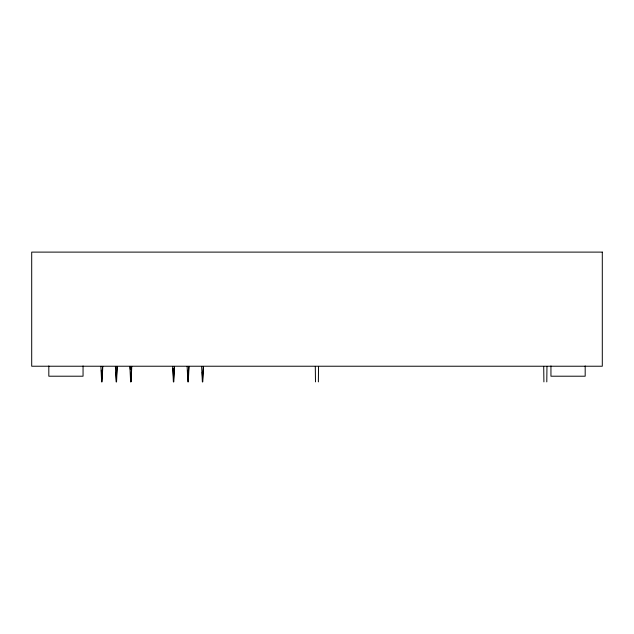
<?xml version="1.0" encoding="UTF-8"?>
<svg xmlns="http://www.w3.org/2000/svg" width="634" height="634" viewBox="0 0 634 634"><rect width="100%" height="100%" fill="white"/><g stroke="black" fill="none" stroke-linecap="round" stroke-linejoin="round"><path stroke-width="0.95" d="M318.371 381.89L318.537 366.412M546.793 381.89L546.96 366.412M102.795 366.412L102.05 381.89L101.353 370.28M117.282 366.412L116.545 381.89L115.967 372.213M131.777 366.412L131.04 381.89L130.572 374.147M174.532 366.412L173.795 381.89L172.979 368.346M189.027 366.412L188.282 381.89L187.593 370.28M203.522 366.412L202.777 381.89L202.198 372.213M102.573 366.412L101.646 381.89L100.901 366.412M117.068 366.412L116.141 381.89L115.396 366.412M131.555 366.412L130.628 381.89L129.891 366.412M174.31 366.412L173.383 381.89L172.646 366.412M188.805 366.412L187.878 381.89L187.133 366.412M203.3 366.412L202.373 381.89L201.628 366.412M130.113 366.412L130.279 369.313M115.618 366.412L115.729 368.346M543.718 366.412L543.901 381.89M315.304 366.412L315.478 381.89M585.182 365.961L585.182 376.208L550.946 376.208L550.946 365.961M83.054 365.961L83.054 376.208L48.818 376.208L48.818 365.961M602.3 252.11L31.7 252.11L31.7 366.23L602.3 366.23L602.3 252.11"/></g></svg>
